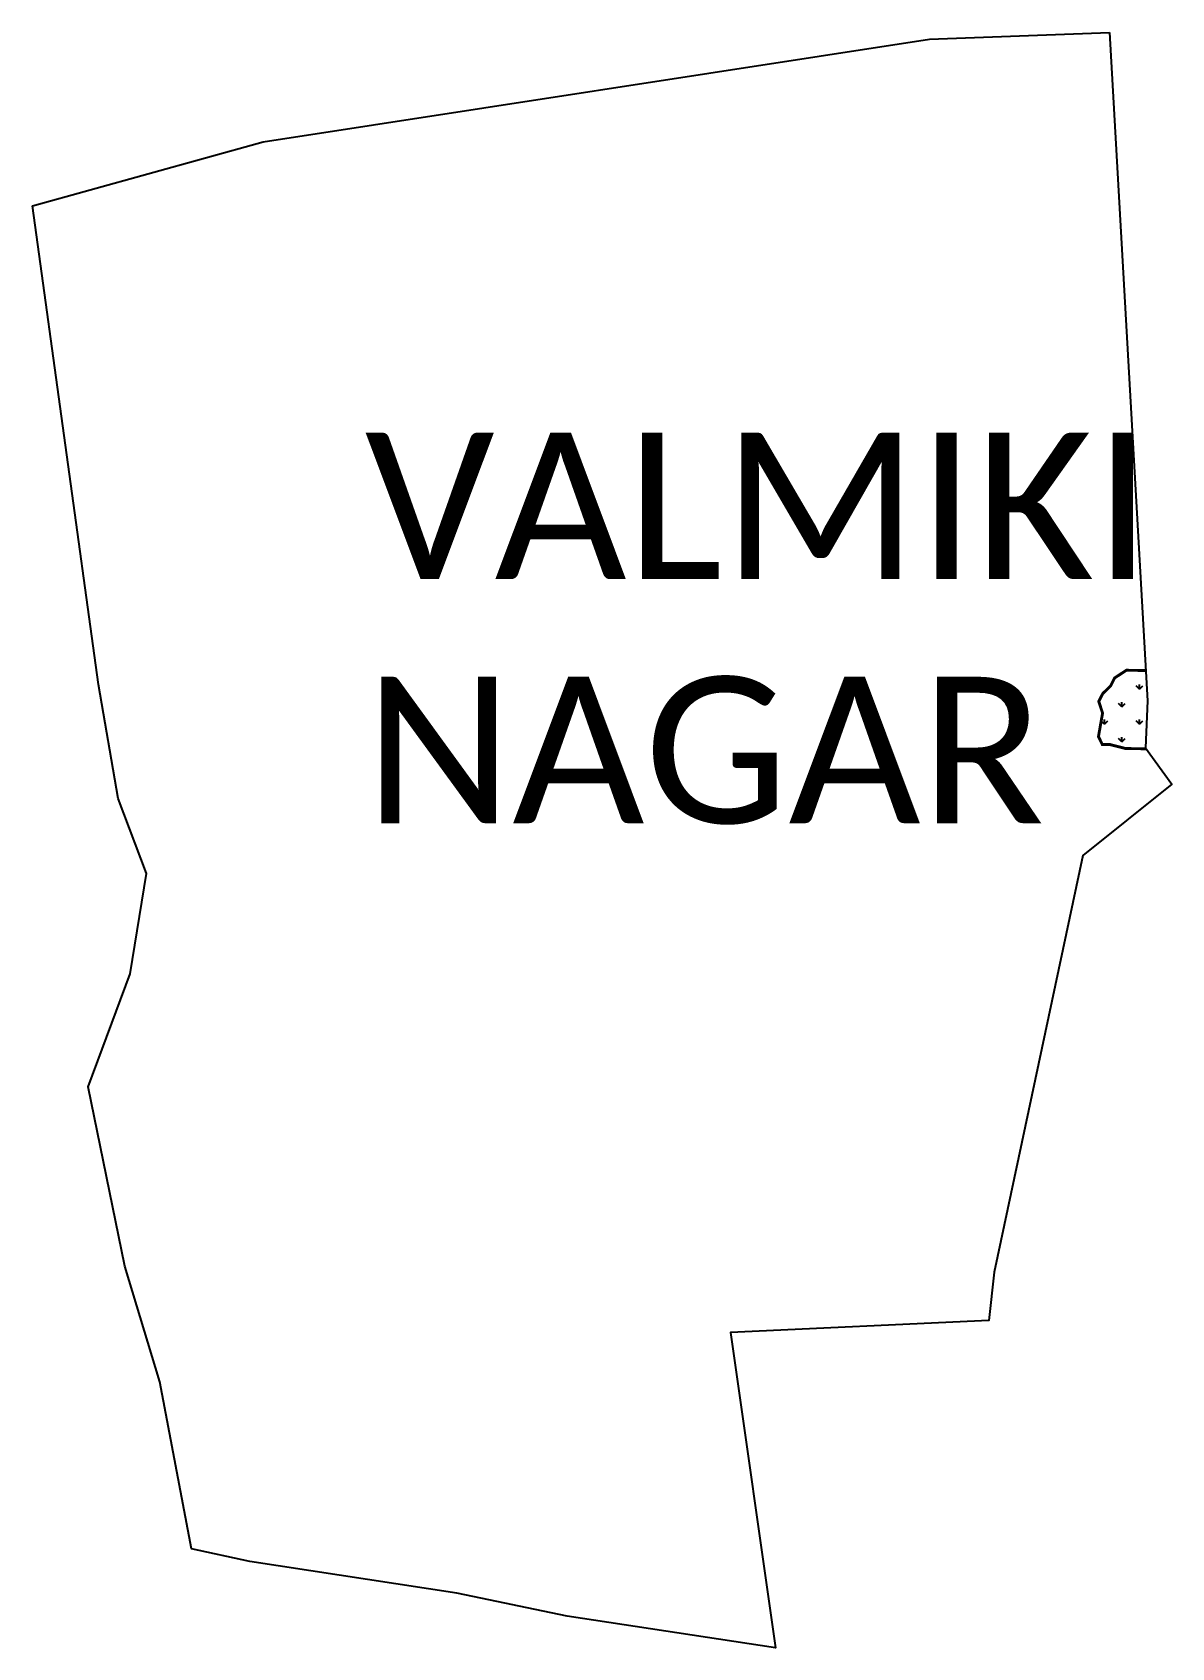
# Model space of a CAD drawing. Header units: metres. Extents: x 293562 to 294729, y 1988289 to 1989943.
import ezdxf

# ---------------------------------------------------------------- set-up
doc = ezdxf.new("R2010")
doc.units = ezdxf.units.M
for name, color, linetype in [('MANGROOVES', 112, 'Continuous'), ('village', 3, 'Continuous'), ('VILLAGE NAME', 250, 'Continuous')]:
    doc.layers.add(name, color=color, linetype=linetype)
doc.styles.get("Standard").update_dxf_attribs({"font": 'simplex.shx'})

msp = doc.modelspace()

# ---------------------------------------------------------------- hatches: boundary and pattern name
at = {"layer": 'MANGROOVES'}
h = msp.add_hatch(dxfattribs=at)
h.set_pattern_fill('GRASS', color=256)
h.paths.add_polyline_path([(294704.4, 1989258.4), (294702.7, 1989289.6), (294682.7, 1989289.8), (294670.6, 1989281.9), (294666.6, 1989273.9), (294658.5, 1989265.9), (294654.4, 1989257.9), (294658.3, 1989245.9), (294654.1, 1989221.9), (294658, 1989213.8), (294666, 1989213.7), (294682, 1989209.6), (294702, 1989209.4), (294703.1, 1989209), (294702.1, 1989210.4)])

# ---------------------------------------------------------------- linework, layer by layer
at = {"color": 3, "flags": 128}
msp.add_lwpolyline([(294481.1, 1989936.1), (294665.5, 1989943.2)], dxfattribs=at)
at = {"layer": 'MANGROOVES', "linetype": 'Continuous', "lineweight": -2, "const_width": 2.98, "flags": 128}
msp.add_lwpolyline([(294702.7, 1989289.6), (294682.7, 1989289.8), (294670.6, 1989281.9), (294666.6, 1989273.9), (294658.5, 1989265.9), (294654.4, 1989257.9), (294658.3, 1989245.9), (294654.1, 1989221.9), (294658, 1989213.8), (294666, 1989213.7), (294682, 1989209.6), (294702, 1989209.4), (294703.1, 1989209)], dxfattribs=at)
at = {"layer": 'village', "color": 3}
for points in [[(294665.5, 1989943.2, 0), (294704.4, 1989258.4, 0), (294702.1, 1989210.4, 0), (294729.1, 1989173.1, 0), (294638.2, 1989100, 0), (294547.2, 1988673.2, 0), (294541.9, 1988623.8, 0), (294277.4, 1988611.5, 0), (294323.5, 1988288.6, 0), (294110.2, 1988321, 0), (293997.1, 1988344.6, 0), (293785.2, 1988376.8, 0), (293725.5, 1988389.8, 0), (293693, 1988560.8, 0), (293657.2, 1988679.3, 0), (293619.6, 1988863, 0), (293662.5, 1988979, 0), (293679.2, 1989081.6, 0), (293650.2, 1989158.5, 0), (293630.3, 1989275.2, 0), (293562.4, 1989765.4, 0), (293562.4, 1989765.4, 0)], [(293562.4, 1989765.4, 0), (293798.8, 1989831.1, 0), (294481.1, 1989936.1, 0)]]:
    msp.add_polyline3d(points, dxfattribs=at)

# ---------------------------------------------------------------- texts
at = {"layer": 'VILLAGE NAME', "insert": (293903, 1989533.2), "char_height": 150, "attachment_point": 1}
msp.add_mtext_dynamic_manual_height_columns('{\\fCalibri|b0|i0|c0|p34;VALMIKI NAGAR}', width=826.75, gutter_width=1, heights=[0], dxfattribs=at)

doc.saveas('drawing.dxf')
